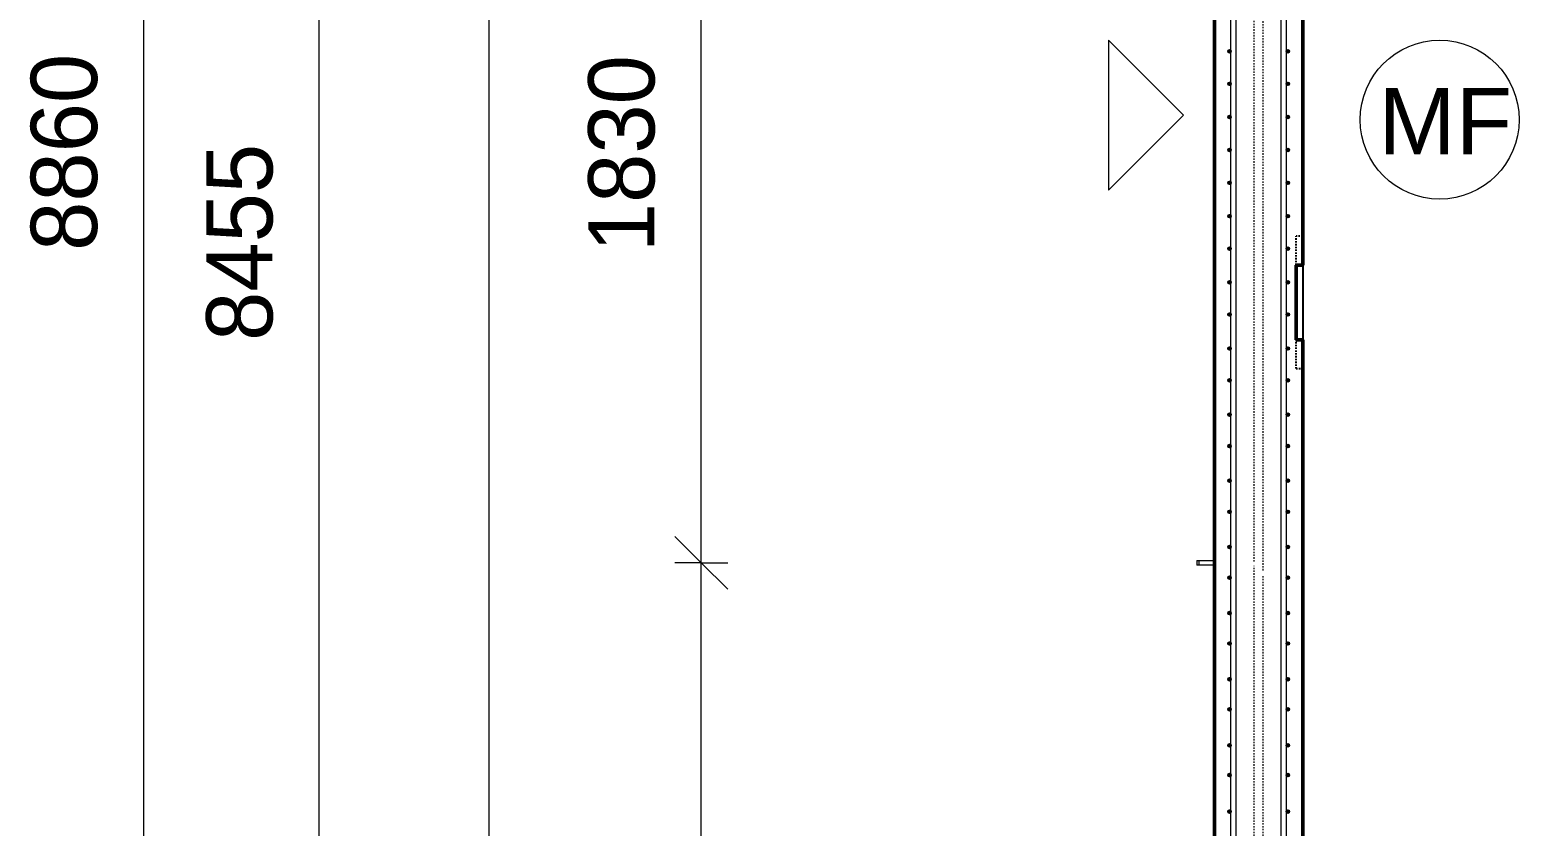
# Model space of a CAD drawing. Header units: millimetres. Extents: x -3132 to 16275, y -2723 to 21287.
# Drawn here: x 6901 to 10273, y 1504 to 3307 of the extents above; entities that cross this region are included whole.
import ezdxf

# ---------------------------------------------------------------- set-up
doc = ezdxf.new("R2010")
doc.units = ezdxf.units.MM
doc.linetypes.add('Dash', pattern=[6.36, 3.18, -3.18])
for name, color, linetype, lineweight in [('A-ANNO-DIMS', 211, 'Continuous', 9), ('A-ANNO-DIMS-60', 211, 'Continuous', 9), ('A-DETL-THIN', 151, 'Continuous', 18), ('A-GENM', 13, 'Continuous', 18), ('A-WALL', 113, 'Continuous', 25), ('A-WALL-HDLN', 110, 'Dash', 25), ('G-ANNO-TEXT', 231, 'Continuous', 9), ('S-RBAR', 171, 'Continuous', 18)]:
    doc.layers.add(name, color=color, linetype=linetype, lineweight=lineweight)
doc.styles.add('Arial_1', font='arial.ttf', dxfattribs={"height": 150})
doc.styles.add('Nirmala UI Semilight', font='NirmalaS.ttf', dxfattribs={"height": 150})
doc.dimstyles.new('Arrow_Filled_-_2_5_NI_UI', dxfattribs={"dimscale": 304.8, "dimtxt": 157.104592, "dimasz": 0.393701, "dimexe": 0.19685, "dimexo": 0.0625, "dimgap": 0.19685, "dimtad": 1, "dimdec": 0, "dimzin": 0, "dimdsep": 46, "dimtxsty": 'Nirmala UI Semilight', "dimblk1": 'OBLIQUE', "dimblk2": 'OBLIQUE', "dimsah": 1, "dimcen": 0.09, "dimazin": 0, "dimtfac": 1, "dimtdec": 4, "dimtix": 1, "dimtmove": 0, "dimatfit": 3, "dimfxl": 0.19685, "dimfxlon": 1, "dimtvp": 1, "dimtolj": 1, "dimtzin": 0, "dimarcsym": 2})

# ---------------------------------------------------------------- blocks, each defined once
blk = doc.blocks.new('RR spread anchor face based - RR-SA-2_5-150-1726819-Elevation Right')
at = {"layer": 'A-GENM'}
for p, q in [((20224.6, 6510), (20229.6, 6510)), ((20224.6, 6510), (20224.6, 6500)), ((20229.6, 6510), (20264.6, 6510)), ((20229.6, 6510), (20229.6, 6500)), ((20229.6, 6500), (20224.6, 6500)), ((20264.6, 6500), (20229.6, 6500))]:
    blk.add_line(p, q, dxfattribs=at)
blk = doc.blocks.new('DIMBLOCK99-Elevation Right')
at = {"layer": 'A-ANNO-DIMS-60'}
for p, q in [((7158.8, 7465), (7098.8, 7525)), ((7158.8, 7465), (7098.8, 7465)), ((7158.8, -1395), (7158.8, 7465)), ((7158.8, 7465), (7218.8, 7405)), ((7158.8, 7465), (7218.8, 7465)), ((7158.8, -1395), (7098.8, -1335)), ((7158.8, -1395), (7098.8, -1395)), ((7158.8, -1395), (7218.8, -1455)), ((7158.8, -1395), (7218.8, -1395))]:
    blk.add_line(p, q, dxfattribs=at)
at = {"layer": 'A-ANNO-DIMS-60', "color": 0, "insert": (6903.1, 2806.5), "char_height": 150, "width": 548.438, "attachment_point": 1, "rotation": 90, "line_spacing_factor": 1.142579, "style": 'Nirmala UI Semilight'}
blk.add_mtext('8860', dxfattribs=at)
blk = doc.blocks.new('_Oblique')
at = {"color": 0, "linetype": 'ByBlock', "lineweight": -2}
blk.add_line((-0.5, -0.5), (0.5, 0.5), dxfattribs=at)
blk = doc.blocks.new('DIMBLOCK100-Elevation Right')
at = {"layer": 'A-ANNO-DIMS-60'}
for p, q in [((7556, 7060), (7496, 7120)), ((7556, 7060), (7496, 7060)), ((7556, -1395), (7556, 7060)), ((7556, 7060), (7616, 7000)), ((7556, 7060), (7616, 7060)), ((7556, -1395), (7496, -1335)), ((7556, -1395), (7496, -1395)), ((7556, -1395), (7616, -1455)), ((7556, -1395), (7616, -1395))]:
    blk.add_line(p, q, dxfattribs=at)
at = {"layer": 'A-ANNO-DIMS-60', "color": 0, "insert": (7300.3, 2602.6), "char_height": 150, "width": 551.866, "attachment_point": 1, "rotation": 90, "line_spacing_factor": 1.142579, "style": 'Nirmala UI Semilight'}
blk.add_mtext('8455', dxfattribs=at)
blk = doc.blocks.new('DIMBLOCK103-Elevation Right')
at = {"layer": 'A-ANNO-DIMS-60'}
for p, q in [((7940.8, 3650), (7880.8, 3710)), ((7940.8, 3650), (7880.8, 3650)), ((7940.8, -1395), (7940.8, 3650)), ((7940.8, 3650), (8000.8, 3590)), ((7940.8, 3650), (8000.8, 3650)), ((7940.8, -1395), (7880.8, -1335)), ((7940.8, -1395), (7880.8, -1395)), ((7940.8, -1395), (8000.8, -1455)), ((7940.8, -1395), (8000.8, -1395))]:
    blk.add_line(p, q, dxfattribs=at)
at = {"layer": 'A-ANNO-DIMS-60', "color": 0, "insert": (7685.1, 897.6), "char_height": 150, "width": 551.866, "attachment_point": 1, "rotation": 90, "line_spacing_factor": 1.142579, "style": 'Nirmala UI Semilight'}
blk.add_mtext('5045', dxfattribs=at)
blk = doc.blocks.new('DIMBLOCK109-Elevation Right')
at = {"layer": 'A-ANNO-DIMS-60'}
for p, q in [((8420.8, 2100), (8360.8, 2160)), ((8420.8, 2100), (8360.8, 2100)), ((8420.8, -475), (8420.8, 2100)), ((8420.8, 2100), (8480.8, 2040)), ((8420.8, 2100), (8480.8, 2100)), ((8420.8, -475), (8360.8, -415)), ((8420.8, -475), (8360.8, -475)), ((8420.8, -475), (8480.8, -535)), ((8420.8, -475), (8480.8, -475))]:
    blk.add_line(p, q, dxfattribs=at)
at = {"layer": 'A-ANNO-DIMS-60', "color": 0, "insert": (8165.1, 586.8), "char_height": 150, "width": 541.582, "attachment_point": 1, "rotation": 90, "line_spacing_factor": 1.142579, "style": 'Nirmala UI Semilight'}
blk.add_mtext('2575', dxfattribs=at)
blk = doc.blocks.new('DIMBLOCK110-Elevation Right')
at = {"layer": 'A-ANNO-DIMS-60'}
for p, q in [((8420.8, 3930), (8360.8, 3990)), ((8420.8, 3930), (8360.8, 3930)), ((8420.8, 2100), (8420.8, 3930)), ((8420.8, 3930), (8480.8, 3870)), ((8420.8, 3930), (8480.8, 3930)), ((8420.8, 2100), (8360.8, 2160)), ((8420.8, 2100), (8360.8, 2100)), ((8420.8, 2100), (8480.8, 2040)), ((8420.8, 2100), (8480.8, 2100))]:
    blk.add_line(p, q, dxfattribs=at)
at = {"layer": 'A-ANNO-DIMS-60', "color": 0, "insert": (8165.1, 2803.6), "char_height": 150, "width": 507.305, "attachment_point": 1, "rotation": 90, "line_spacing_factor": 1.142579, "style": 'Nirmala UI Semilight'}
blk.add_mtext('1830', dxfattribs=at)

msp = doc.modelspace()

# ---------------------------------------------------------------- hatches: boundary and pattern name
at = {"layer": 'S-RBAR'}
for points in [[(9616.7, 3254.5), (9620.7, 3258.5), (9616.7, 3262.5), (9612.7, 3258.5)], [(9748.7, 3254.5), (9752.7, 3258.5), (9748.7, 3262.5), (9744.7, 3258.5)], [(9616.7, 3180.8), (9620.7, 3184.8), (9616.7, 3188.8), (9612.7, 3184.8)], [(9616.7, 3180.8), (9620.7, 3184.8), (9616.7, 3188.8), (9612.7, 3184.8)], [(9748.7, 3180.8), (9752.7, 3184.8), (9748.7, 3188.8), (9744.7, 3184.8)], [(9748.7, 3180.8), (9752.7, 3184.8), (9748.7, 3188.8), (9744.7, 3184.8)], [(9616.7, 3105.5), (9620.7, 3109.5), (9616.7, 3113.5), (9612.7, 3109.5)], [(9748.7, 3105.5), (9752.7, 3109.5), (9748.7, 3113.5), (9744.7, 3109.5)], [(9616.7, 3031), (9620.7, 3035), (9616.7, 3039), (9612.7, 3035)], [(9616.7, 3031), (9620.7, 3035), (9616.7, 3039), (9612.7, 3035)], [(9748.7, 3031), (9752.7, 3035), (9748.7, 3039), (9744.7, 3035)], [(9748.7, 3031), (9752.7, 3035), (9748.7, 3039), (9744.7, 3035)], [(9616.7, 2956.5), (9620.7, 2960.5), (9616.7, 2964.5), (9612.7, 2960.5)], [(9748.7, 2956.5), (9752.7, 2960.5), (9748.7, 2964.5), (9744.7, 2960.5)], [(9616.7, 2881.2), (9620.7, 2885.2), (9616.7, 2889.2), (9612.7, 2885.2)], [(9616.7, 2881.2), (9620.7, 2885.2), (9616.7, 2889.2), (9612.7, 2885.2)], [(9748.7, 2881.2), (9752.7, 2885.2), (9748.7, 2889.2), (9744.7, 2885.2)], [(9748.7, 2881.2), (9752.7, 2885.2), (9748.7, 2889.2), (9744.7, 2885.2)], [(9616.7, 2807.5), (9620.7, 2811.5), (9616.7, 2815.5), (9612.7, 2811.5)], [(9748.7, 2807.5), (9752.7, 2811.5), (9748.7, 2815.5), (9744.7, 2811.5)], [(9616.7, 2731.3), (9620.7, 2735.3), (9616.7, 2739.3), (9612.7, 2735.3)], [(9616.7, 2731.3), (9620.7, 2735.3), (9616.7, 2739.3), (9612.7, 2735.3)], [(9748.7, 2731.3), (9752.7, 2735.3), (9748.7, 2739.3), (9744.7, 2735.3)], [(9748.7, 2731.3), (9752.7, 2735.3), (9748.7, 2739.3), (9744.7, 2735.3)], [(9616.7, 2658.5), (9620.7, 2662.5), (9616.7, 2666.5), (9612.7, 2662.5)], [(9748.7, 2658.5), (9752.7, 2662.5), (9748.7, 2666.5), (9744.7, 2662.5)], [(9616.7, 2581.5), (9620.7, 2585.5), (9616.7, 2589.5), (9612.7, 2585.5)], [(9616.7, 2581.5), (9620.7, 2585.5), (9616.7, 2589.5), (9612.7, 2585.5)], [(9748.7, 2581.5), (9752.7, 2585.5), (9748.7, 2589.5), (9744.7, 2585.5)], [(9748.7, 2581.5), (9752.7, 2585.5), (9748.7, 2589.5), (9744.7, 2585.5)], [(9616.7, 2509.4), (9620.7, 2513.4), (9616.7, 2517.4), (9612.7, 2513.4)], [(9748.7, 2509.4), (9752.7, 2513.4), (9748.7, 2517.4), (9744.7, 2513.4)], [(9616.7, 2431.7), (9620.7, 2435.7), (9616.7, 2439.7), (9612.7, 2435.7)], [(9616.7, 2431.7), (9620.7, 2435.7), (9616.7, 2439.7), (9612.7, 2435.7)], [(9748.7, 2431.7), (9752.7, 2435.7), (9748.7, 2439.7), (9744.7, 2435.7)], [(9748.7, 2431.7), (9752.7, 2435.7), (9748.7, 2439.7), (9744.7, 2435.7)], [(9616.7, 2360.4), (9620.7, 2364.4), (9616.7, 2368.4), (9612.7, 2364.4)], [(9748.7, 2360.4), (9752.7, 2364.4), (9748.7, 2368.4), (9744.7, 2364.4)], [(9616.7, 2281.9), (9620.7, 2285.9), (9616.7, 2289.9), (9612.7, 2285.9)], [(9616.7, 2281.9), (9620.7, 2285.9), (9616.7, 2289.9), (9612.7, 2285.9)], [(9748.7, 2281.9), (9752.7, 2285.9), (9748.7, 2289.9), (9744.7, 2285.9)], [(9748.7, 2281.9), (9752.7, 2285.9), (9748.7, 2289.9), (9744.7, 2285.9)], [(9616.7, 2211.4), (9620.7, 2215.4), (9616.7, 2219.4), (9612.7, 2215.4)], [(9748.7, 2211.4), (9752.7, 2215.4), (9748.7, 2219.4), (9744.7, 2215.4)], [(9616.7, 2132), (9620.7, 2136), (9616.7, 2140), (9612.7, 2136)], [(9616.7, 2132), (9620.7, 2136), (9616.7, 2140), (9612.7, 2136)], [(9748.7, 2132), (9752.7, 2136), (9748.7, 2140), (9744.7, 2136)], [(9748.7, 2132), (9752.7, 2136), (9748.7, 2140), (9744.7, 2136)], [(9616.7, 2062.4), (9620.7, 2066.4), (9616.7, 2070.4), (9612.7, 2066.4)], [(9748.7, 2062.4), (9752.7, 2066.4), (9748.7, 2070.4), (9744.7, 2066.4)], [(9616.7, 1982.2), (9620.7, 1986.2), (9616.7, 1990.2), (9612.7, 1986.2)], [(9616.7, 1982.2), (9620.7, 1986.2), (9616.7, 1990.2), (9612.7, 1986.2)], [(9748.7, 1982.2), (9752.7, 1986.2), (9748.7, 1990.2), (9744.7, 1986.2)], [(9748.7, 1982.2), (9752.7, 1986.2), (9748.7, 1990.2), (9744.7, 1986.2)], [(9616.7, 1913.4), (9620.7, 1917.4), (9616.7, 1921.4), (9612.7, 1917.4)], [(9748.7, 1913.4), (9752.7, 1917.4), (9748.7, 1921.4), (9744.7, 1917.4)], [(9616.7, 1832.4), (9620.7, 1836.4), (9616.7, 1840.4), (9612.7, 1836.4)], [(9616.7, 1832.4), (9620.7, 1836.4), (9616.7, 1840.4), (9612.7, 1836.4)], [(9748.7, 1832.4), (9752.7, 1836.4), (9748.7, 1840.4), (9744.7, 1836.4)], [(9748.7, 1832.4), (9752.7, 1836.4), (9748.7, 1840.4), (9744.7, 1836.4)], [(9616.7, 1764.4), (9620.7, 1768.4), (9616.7, 1772.4), (9612.7, 1768.4)], [(9748.7, 1764.4), (9752.7, 1768.4), (9748.7, 1772.4), (9744.7, 1768.4)], [(9616.7, 1682.6), (9620.7, 1686.6), (9616.7, 1690.6), (9612.7, 1686.6)], [(9616.7, 1682.6), (9620.7, 1686.6), (9616.7, 1690.6), (9612.7, 1686.6)], [(9748.7, 1682.6), (9752.7, 1686.6), (9748.7, 1690.6), (9744.7, 1686.6)], [(9748.7, 1682.6), (9752.7, 1686.6), (9748.7, 1690.6), (9744.7, 1686.6)], [(9616.7, 1615.3), (9620.7, 1619.3), (9616.7, 1623.3), (9612.7, 1619.3)], [(9748.7, 1615.3), (9752.7, 1619.3), (9748.7, 1623.3), (9744.7, 1619.3)], [(9616.7, 1532.7), (9620.7, 1536.7), (9616.7, 1540.7), (9612.7, 1536.7)], [(9616.7, 1532.7), (9620.7, 1536.7), (9616.7, 1540.7), (9612.7, 1536.7)], [(9748.7, 1532.7), (9752.7, 1536.7), (9748.7, 1540.7), (9744.7, 1536.7)], [(9748.7, 1532.7), (9752.7, 1536.7), (9748.7, 1540.7), (9744.7, 1536.7)]]:
    msp.add_hatch(color=256, dxfattribs=at).paths.add_polyline_path(points)
h = msp.add_hatch(color=256, dxfattribs=at)
edge = h.paths.add_edge_path()
edge.add_arc((9616.7, 3258.5), 4, 0, 360)
h = msp.add_hatch(color=256, dxfattribs=at)
edge = h.paths.add_edge_path()
edge.add_arc((9748.7, 3258.5), 4, 0, 360)
h = msp.add_hatch(color=256, dxfattribs=at)
edge = h.paths.add_edge_path()
edge.add_arc((9616.7, 3184.8), 4, 0, 360)
h = msp.add_hatch(color=256, dxfattribs=at)
edge = h.paths.add_edge_path()
edge.add_arc((9616.7, 3184.8), 4, 0, 360)
h = msp.add_hatch(color=256, dxfattribs=at)
edge = h.paths.add_edge_path()
edge.add_arc((9748.7, 3184.8), 4, 0, 360)
h = msp.add_hatch(color=256, dxfattribs=at)
edge = h.paths.add_edge_path()
edge.add_arc((9748.7, 3184.8), 4, 0, 360)
h = msp.add_hatch(color=256, dxfattribs=at)
edge = h.paths.add_edge_path()
edge.add_arc((9616.7, 3109.5), 4, 0, 360)
h = msp.add_hatch(color=256, dxfattribs=at)
edge = h.paths.add_edge_path()
edge.add_arc((9748.7, 3109.5), 4, 0, 360)
h = msp.add_hatch(color=256, dxfattribs=at)
edge = h.paths.add_edge_path()
edge.add_arc((9616.7, 3035), 4, 0, 360)
h = msp.add_hatch(color=256, dxfattribs=at)
edge = h.paths.add_edge_path()
edge.add_arc((9616.7, 3035), 4, 0, 360)
h = msp.add_hatch(color=256, dxfattribs=at)
edge = h.paths.add_edge_path()
edge.add_arc((9748.7, 3035), 4, 0, 360)
h = msp.add_hatch(color=256, dxfattribs=at)
edge = h.paths.add_edge_path()
edge.add_arc((9748.7, 3035), 4, 0, 360)
h = msp.add_hatch(color=256, dxfattribs=at)
edge = h.paths.add_edge_path()
edge.add_arc((9616.7, 2960.5), 4, 0, 360)
h = msp.add_hatch(color=256, dxfattribs=at)
edge = h.paths.add_edge_path()
edge.add_arc((9748.7, 2960.5), 4, 0, 360)
h = msp.add_hatch(color=256, dxfattribs=at)
edge = h.paths.add_edge_path()
edge.add_arc((9616.7, 2885.2), 4, 0, 360)
h = msp.add_hatch(color=256, dxfattribs=at)
edge = h.paths.add_edge_path()
edge.add_arc((9616.7, 2885.2), 4, 0, 360)
h = msp.add_hatch(color=256, dxfattribs=at)
edge = h.paths.add_edge_path()
edge.add_arc((9748.7, 2885.2), 4, 0, 360)
h = msp.add_hatch(color=256, dxfattribs=at)
edge = h.paths.add_edge_path()
edge.add_arc((9748.7, 2885.2), 4, 0, 360)
h = msp.add_hatch(color=256, dxfattribs=at)
edge = h.paths.add_edge_path()
edge.add_arc((9616.7, 2811.5), 4, 0, 360)
h = msp.add_hatch(color=256, dxfattribs=at)
edge = h.paths.add_edge_path()
edge.add_arc((9748.7, 2811.5), 4, 0, 360)
h = msp.add_hatch(color=256, dxfattribs=at)
edge = h.paths.add_edge_path()
edge.add_arc((9616.7, 2735.3), 4, 0, 360)
h = msp.add_hatch(color=256, dxfattribs=at)
edge = h.paths.add_edge_path()
edge.add_arc((9616.7, 2735.3), 4, 0, 360)
h = msp.add_hatch(color=256, dxfattribs=at)
edge = h.paths.add_edge_path()
edge.add_arc((9748.7, 2735.3), 4, 0, 360)
h = msp.add_hatch(color=256, dxfattribs=at)
edge = h.paths.add_edge_path()
edge.add_arc((9748.7, 2735.3), 4, 0, 360)
h = msp.add_hatch(color=256, dxfattribs=at)
edge = h.paths.add_edge_path()
edge.add_arc((9616.7, 2662.5), 4, 0, 360)
h = msp.add_hatch(color=256, dxfattribs=at)
edge = h.paths.add_edge_path()
edge.add_arc((9748.7, 2662.5), 4, 0, 360)
h = msp.add_hatch(color=256, dxfattribs=at)
edge = h.paths.add_edge_path()
edge.add_arc((9616.7, 2585.5), 4, 0, 360)
h = msp.add_hatch(color=256, dxfattribs=at)
edge = h.paths.add_edge_path()
edge.add_arc((9616.7, 2585.5), 4, 0, 360)
h = msp.add_hatch(color=256, dxfattribs=at)
edge = h.paths.add_edge_path()
edge.add_arc((9748.7, 2585.5), 4, 0, 360)
h = msp.add_hatch(color=256, dxfattribs=at)
edge = h.paths.add_edge_path()
edge.add_arc((9748.7, 2585.5), 4, 0, 360)
h = msp.add_hatch(color=256, dxfattribs=at)
edge = h.paths.add_edge_path()
edge.add_arc((9616.7, 2513.4), 4, 0, 360)
h = msp.add_hatch(color=256, dxfattribs=at)
edge = h.paths.add_edge_path()
edge.add_arc((9748.7, 2513.4), 4, 0, 360)
h = msp.add_hatch(color=256, dxfattribs=at)
edge = h.paths.add_edge_path()
edge.add_arc((9616.7, 2435.7), 4, 0, 360)
h = msp.add_hatch(color=256, dxfattribs=at)
edge = h.paths.add_edge_path()
edge.add_arc((9616.7, 2435.7), 4, 0, 360)
h = msp.add_hatch(color=256, dxfattribs=at)
edge = h.paths.add_edge_path()
edge.add_arc((9748.7, 2435.7), 4, 0, 360)
h = msp.add_hatch(color=256, dxfattribs=at)
edge = h.paths.add_edge_path()
edge.add_arc((9748.7, 2435.7), 4, 0, 360)
h = msp.add_hatch(color=256, dxfattribs=at)
edge = h.paths.add_edge_path()
edge.add_arc((9616.7, 2364.4), 4, 0, 360)
h = msp.add_hatch(color=256, dxfattribs=at)
edge = h.paths.add_edge_path()
edge.add_arc((9748.7, 2364.4), 4, 0, 360)
h = msp.add_hatch(color=256, dxfattribs=at)
edge = h.paths.add_edge_path()
edge.add_arc((9616.7, 2285.9), 4, 0, 360)
h = msp.add_hatch(color=256, dxfattribs=at)
edge = h.paths.add_edge_path()
edge.add_arc((9616.7, 2285.9), 4, 0, 360)
h = msp.add_hatch(color=256, dxfattribs=at)
edge = h.paths.add_edge_path()
edge.add_arc((9748.7, 2285.9), 4, 0, 360)
h = msp.add_hatch(color=256, dxfattribs=at)
edge = h.paths.add_edge_path()
edge.add_arc((9748.7, 2285.9), 4, 0, 360)
h = msp.add_hatch(color=256, dxfattribs=at)
edge = h.paths.add_edge_path()
edge.add_arc((9616.7, 2215.4), 4, 0, 360)
h = msp.add_hatch(color=256, dxfattribs=at)
edge = h.paths.add_edge_path()
edge.add_arc((9748.7, 2215.4), 4, 0, 360)
h = msp.add_hatch(color=256, dxfattribs=at)
edge = h.paths.add_edge_path()
edge.add_arc((9616.7, 2136), 4, 0, 360)
h = msp.add_hatch(color=256, dxfattribs=at)
edge = h.paths.add_edge_path()
edge.add_arc((9616.7, 2136), 4, 0, 360)
h = msp.add_hatch(color=256, dxfattribs=at)
edge = h.paths.add_edge_path()
edge.add_arc((9748.7, 2136), 4, 0, 360)
h = msp.add_hatch(color=256, dxfattribs=at)
edge = h.paths.add_edge_path()
edge.add_arc((9748.7, 2136), 4, 0, 360)
h = msp.add_hatch(color=256, dxfattribs=at)
edge = h.paths.add_edge_path()
edge.add_arc((9616.7, 2066.4), 4, 0, 360)
h = msp.add_hatch(color=256, dxfattribs=at)
edge = h.paths.add_edge_path()
edge.add_arc((9748.7, 2066.4), 4, 0, 360)
h = msp.add_hatch(color=256, dxfattribs=at)
edge = h.paths.add_edge_path()
edge.add_arc((9616.7, 1986.2), 4, 0, 360)
h = msp.add_hatch(color=256, dxfattribs=at)
edge = h.paths.add_edge_path()
edge.add_arc((9616.7, 1986.2), 4, 0, 360)
h = msp.add_hatch(color=256, dxfattribs=at)
edge = h.paths.add_edge_path()
edge.add_arc((9748.7, 1986.2), 4, 0, 360)
h = msp.add_hatch(color=256, dxfattribs=at)
edge = h.paths.add_edge_path()
edge.add_arc((9748.7, 1986.2), 4, 0, 360)
h = msp.add_hatch(color=256, dxfattribs=at)
edge = h.paths.add_edge_path()
edge.add_arc((9616.7, 1917.4), 4, 0, 360)
h = msp.add_hatch(color=256, dxfattribs=at)
edge = h.paths.add_edge_path()
edge.add_arc((9748.7, 1917.4), 4, 0, 360)
h = msp.add_hatch(color=256, dxfattribs=at)
edge = h.paths.add_edge_path()
edge.add_arc((9616.7, 1836.4), 4, 0, 360)
h = msp.add_hatch(color=256, dxfattribs=at)
edge = h.paths.add_edge_path()
edge.add_arc((9616.7, 1836.4), 4, 0, 360)
h = msp.add_hatch(color=256, dxfattribs=at)
edge = h.paths.add_edge_path()
edge.add_arc((9748.7, 1836.4), 4, 0, 360)
h = msp.add_hatch(color=256, dxfattribs=at)
edge = h.paths.add_edge_path()
edge.add_arc((9748.7, 1836.4), 4, 0, 360)
h = msp.add_hatch(color=256, dxfattribs=at)
edge = h.paths.add_edge_path()
edge.add_arc((9616.7, 1768.4), 4, 0, 360)
h = msp.add_hatch(color=256, dxfattribs=at)
edge = h.paths.add_edge_path()
edge.add_arc((9748.7, 1768.4), 4, 0, 360)
h = msp.add_hatch(color=256, dxfattribs=at)
edge = h.paths.add_edge_path()
edge.add_arc((9616.7, 1686.6), 4, 0, 360)
h = msp.add_hatch(color=256, dxfattribs=at)
edge = h.paths.add_edge_path()
edge.add_arc((9616.7, 1686.6), 4, 0, 360)
h = msp.add_hatch(color=256, dxfattribs=at)
edge = h.paths.add_edge_path()
edge.add_arc((9748.7, 1686.6), 4, 0, 360)
h = msp.add_hatch(color=256, dxfattribs=at)
edge = h.paths.add_edge_path()
edge.add_arc((9748.7, 1686.6), 4, 0, 360)
h = msp.add_hatch(color=256, dxfattribs=at)
edge = h.paths.add_edge_path()
edge.add_arc((9616.7, 1619.3), 4, 0, 360)
h = msp.add_hatch(color=256, dxfattribs=at)
edge = h.paths.add_edge_path()
edge.add_arc((9748.7, 1619.3), 4, 0, 360)
h = msp.add_hatch(color=256, dxfattribs=at)
edge = h.paths.add_edge_path()
edge.add_arc((9616.7, 1536.7), 4, 0, 360)
h = msp.add_hatch(color=256, dxfattribs=at)
edge = h.paths.add_edge_path()
edge.add_arc((9616.7, 1536.7), 4, 0, 360)
h = msp.add_hatch(color=256, dxfattribs=at)
edge = h.paths.add_edge_path()
edge.add_arc((9748.7, 1536.7), 4, 0, 360)
h = msp.add_hatch(color=256, dxfattribs=at)
edge = h.paths.add_edge_path()
edge.add_arc((9748.7, 1536.7), 4, 0, 360)

# ---------------------------------------------------------------- linework, layer by layer
at = {"layer": 'A-DETL-THIN'}
for p, q in [((9342.7, 3283.8), (9342.7, 2944.3)), ((9512.4, 3114), (9342.7, 3283.8)), ((9342.7, 2944.3), (9512.4, 3114))]:
    msp.add_line(p, q, dxfattribs=at)
msp.add_circle((10092.6, 3103.5), 180, dxfattribs=at)
at = {"layer": 'A-WALL', "lineweight": 50}
for p, q in [((9582.7, 7085), (9582.7, -1395)), ((9782.7, 2774.5), (9782.7, 3650)), ((9767.7, 2605.1), (9767.7, 2774.5)), ((9767.7, 2774.5), (9782.7, 2774.5)), ((9782.7, 2605.1), (9767.7, 2605.1)), ((9782.7, 839.7), (9782.7, 2605.1))]:
    msp.add_line(p, q, dxfattribs=at)
at = {"layer": 'A-WALL'}
msp.add_line((9782.7, 2774.5), (9782.7, 2605.1), dxfattribs=at)
at = {"layer": 'A-WALL-HDLN'}
for p, q in [((9782.7, 2839.8), (9767.7, 2839.8)), ((9767.7, 2774.5), (9767.7, 2839.8)), ((9767.7, 2539.8), (9767.7, 2605.1)), ((9767.7, 2539.8), (9782.7, 2539.8))]:
    msp.add_line(p, q, dxfattribs=at)
at = {"layer": 'S-RBAR'}
for p, q in [((9619.8, -1365), (9619.8, 7435)), ((9631.8, -1365), (9631.8, 7435)), ((9733.6, -1365), (9733.6, 7435)), ((9745.6, -1365), (9745.6, 7435)), ((9616.7, 3262.5), (9612.7, 3258.5)), ((9612.7, 3258.5), (9616.7, 3254.5)), ((9620.7, 3258.5), (9616.7, 3262.5)), ((9616.7, 3254.5), (9620.7, 3258.5)), ((9748.7, 3262.5), (9744.7, 3258.5)), ((9744.7, 3258.5), (9748.7, 3254.5)), ((9752.7, 3258.5), (9748.7, 3262.5)), ((9748.7, 3254.5), (9752.7, 3258.5)), ((9616.7, 3188.8), (9612.7, 3184.8)), ((9616.7, 3188.8), (9612.7, 3184.8)), ((9612.7, 3184.8), (9616.7, 3180.8)), ((9612.7, 3184.8), (9616.7, 3180.8)), ((9620.7, 3184.8), (9616.7, 3188.8)), ((9620.7, 3184.8), (9616.7, 3188.8)), ((9616.7, 3180.8), (9620.7, 3184.8)), ((9616.7, 3180.8), (9620.7, 3184.8)), ((9748.7, 3188.8), (9744.7, 3184.8)), ((9748.7, 3188.8), (9744.7, 3184.8)), ((9744.7, 3184.8), (9748.7, 3180.8)), ((9744.7, 3184.8), (9748.7, 3180.8)), ((9752.7, 3184.8), (9748.7, 3188.8)), ((9752.7, 3184.8), (9748.7, 3188.8)), ((9748.7, 3180.8), (9752.7, 3184.8)), ((9748.7, 3180.8), (9752.7, 3184.8)), ((9616.7, 3113.5), (9612.7, 3109.5)), ((9612.7, 3109.5), (9616.7, 3105.5)), ((9620.7, 3109.5), (9616.7, 3113.5)), ((9616.7, 3105.5), (9620.7, 3109.5)), ((9748.7, 3113.5), (9744.7, 3109.5)), ((9744.7, 3109.5), (9748.7, 3105.5)), ((9752.7, 3109.5), (9748.7, 3113.5)), ((9748.7, 3105.5), (9752.7, 3109.5)), ((9616.7, 3039), (9612.7, 3035)), ((9616.7, 3039), (9612.7, 3035)), ((9612.7, 3035), (9616.7, 3031)), ((9612.7, 3035), (9616.7, 3031)), ((9620.7, 3035), (9616.7, 3039)), ((9620.7, 3035), (9616.7, 3039)), ((9616.7, 3031), (9620.7, 3035)), ((9616.7, 3031), (9620.7, 3035)), ((9748.7, 3039), (9744.7, 3035)), ((9748.7, 3039), (9744.7, 3035)), ((9744.7, 3035), (9748.7, 3031)), ((9744.7, 3035), (9748.7, 3031)), ((9752.7, 3035), (9748.7, 3039)), ((9752.7, 3035), (9748.7, 3039)), ((9748.7, 3031), (9752.7, 3035)), ((9748.7, 3031), (9752.7, 3035)), ((9616.7, 2964.5), (9612.7, 2960.5)), ((9612.7, 2960.5), (9616.7, 2956.5)), ((9620.7, 2960.5), (9616.7, 2964.5)), ((9616.7, 2956.5), (9620.7, 2960.5)), ((9748.7, 2964.5), (9744.7, 2960.5)), ((9744.7, 2960.5), (9748.7, 2956.5)), ((9752.7, 2960.5), (9748.7, 2964.5)), ((9748.7, 2956.5), (9752.7, 2960.5)), ((9616.7, 2889.2), (9612.7, 2885.2)), ((9616.7, 2889.2), (9612.7, 2885.2)), ((9612.7, 2885.2), (9616.7, 2881.2)), ((9612.7, 2885.2), (9616.7, 2881.2)), ((9620.7, 2885.2), (9616.7, 2889.2)), ((9620.7, 2885.2), (9616.7, 2889.2)), ((9616.7, 2881.2), (9620.7, 2885.2)), ((9616.7, 2881.2), (9620.7, 2885.2)), ((9748.7, 2889.2), (9744.7, 2885.2)), ((9748.7, 2889.2), (9744.7, 2885.2)), ((9744.7, 2885.2), (9748.7, 2881.2)), ((9744.7, 2885.2), (9748.7, 2881.2)), ((9752.7, 2885.2), (9748.7, 2889.2)), ((9752.7, 2885.2), (9748.7, 2889.2)), ((9748.7, 2881.2), (9752.7, 2885.2)), ((9748.7, 2881.2), (9752.7, 2885.2)), ((9616.7, 2815.5), (9612.7, 2811.5)), ((9612.7, 2811.5), (9616.7, 2807.5)), ((9620.7, 2811.5), (9616.7, 2815.5)), ((9616.7, 2807.5), (9620.7, 2811.5)), ((9748.7, 2815.5), (9744.7, 2811.5)), ((9744.7, 2811.5), (9748.7, 2807.5)), ((9752.7, 2811.5), (9748.7, 2815.5)), ((9748.7, 2807.5), (9752.7, 2811.5)), ((9616.7, 2739.3), (9612.7, 2735.3)), ((9616.7, 2739.3), (9612.7, 2735.3)), ((9612.7, 2735.3), (9616.7, 2731.3)), ((9612.7, 2735.3), (9616.7, 2731.3)), ((9620.7, 2735.3), (9616.7, 2739.3)), ((9620.7, 2735.3), (9616.7, 2739.3)), ((9616.7, 2731.3), (9620.7, 2735.3)), ((9616.7, 2731.3), (9620.7, 2735.3)), ((9748.7, 2739.3), (9744.7, 2735.3)), ((9748.7, 2739.3), (9744.7, 2735.3)), ((9744.7, 2735.3), (9748.7, 2731.3)), ((9744.7, 2735.3), (9748.7, 2731.3)), ((9752.7, 2735.3), (9748.7, 2739.3)), ((9752.7, 2735.3), (9748.7, 2739.3)), ((9748.7, 2731.3), (9752.7, 2735.3)), ((9748.7, 2731.3), (9752.7, 2735.3)), ((9616.7, 2666.5), (9612.7, 2662.5)), ((9620.7, 2662.5), (9616.7, 2666.5)), ((9748.7, 2666.5), (9744.7, 2662.5)), ((9752.7, 2662.5), (9748.7, 2666.5)), ((9612.7, 2662.5), (9616.7, 2658.5)), ((9616.7, 2658.5), (9620.7, 2662.5)), ((9744.7, 2662.5), (9748.7, 2658.5)), ((9748.7, 2658.5), (9752.7, 2662.5)), ((9616.7, 2589.5), (9612.7, 2585.5)), ((9616.7, 2589.5), (9612.7, 2585.5)), ((9612.7, 2585.5), (9616.7, 2581.5)), ((9612.7, 2585.5), (9616.7, 2581.5)), ((9620.7, 2585.5), (9616.7, 2589.5)), ((9620.7, 2585.5), (9616.7, 2589.5)), ((9616.7, 2581.5), (9620.7, 2585.5)), ((9616.7, 2581.5), (9620.7, 2585.5)), ((9748.7, 2589.5), (9744.7, 2585.5)), ((9748.7, 2589.5), (9744.7, 2585.5)), ((9744.7, 2585.5), (9748.7, 2581.5)), ((9744.7, 2585.5), (9748.7, 2581.5)), ((9752.7, 2585.5), (9748.7, 2589.5)), ((9752.7, 2585.5), (9748.7, 2589.5)), ((9748.7, 2581.5), (9752.7, 2585.5)), ((9748.7, 2581.5), (9752.7, 2585.5)), ((9616.7, 2517.4), (9612.7, 2513.4)), ((9612.7, 2513.4), (9616.7, 2509.4)), ((9620.7, 2513.4), (9616.7, 2517.4)), ((9616.7, 2509.4), (9620.7, 2513.4)), ((9748.7, 2517.4), (9744.7, 2513.4)), ((9744.7, 2513.4), (9748.7, 2509.4)), ((9752.7, 2513.4), (9748.7, 2517.4)), ((9748.7, 2509.4), (9752.7, 2513.4)), ((9616.7, 2439.7), (9612.7, 2435.7)), ((9616.7, 2439.7), (9612.7, 2435.7)), ((9612.7, 2435.7), (9616.7, 2431.7)), ((9612.7, 2435.7), (9616.7, 2431.7)), ((9620.7, 2435.7), (9616.7, 2439.7)), ((9620.7, 2435.7), (9616.7, 2439.7)), ((9616.7, 2431.7), (9620.7, 2435.7)), ((9616.7, 2431.7), (9620.7, 2435.7)), ((9748.7, 2439.7), (9744.7, 2435.7)), ((9748.7, 2439.7), (9744.7, 2435.7)), ((9744.7, 2435.7), (9748.7, 2431.7)), ((9744.7, 2435.7), (9748.7, 2431.7)), ((9752.7, 2435.7), (9748.7, 2439.7)), ((9752.7, 2435.7), (9748.7, 2439.7)), ((9748.7, 2431.7), (9752.7, 2435.7)), ((9748.7, 2431.7), (9752.7, 2435.7)), ((9616.7, 2368.4), (9612.7, 2364.4)), ((9612.7, 2364.4), (9616.7, 2360.4)), ((9620.7, 2364.4), (9616.7, 2368.4)), ((9616.7, 2360.4), (9620.7, 2364.4)), ((9748.7, 2368.4), (9744.7, 2364.4)), ((9744.7, 2364.4), (9748.7, 2360.4)), ((9752.7, 2364.4), (9748.7, 2368.4)), ((9748.7, 2360.4), (9752.7, 2364.4)), ((9616.7, 2289.9), (9612.7, 2285.9)), ((9616.7, 2289.9), (9612.7, 2285.9)), ((9612.7, 2285.9), (9616.7, 2281.9)), ((9612.7, 2285.9), (9616.7, 2281.9)), ((9620.7, 2285.9), (9616.7, 2289.9)), ((9620.7, 2285.9), (9616.7, 2289.9)), ((9616.7, 2281.9), (9620.7, 2285.9)), ((9616.7, 2281.9), (9620.7, 2285.9)), ((9748.7, 2289.9), (9744.7, 2285.9)), ((9748.7, 2289.9), (9744.7, 2285.9)), ((9744.7, 2285.9), (9748.7, 2281.9)), ((9744.7, 2285.9), (9748.7, 2281.9)), ((9752.7, 2285.9), (9748.7, 2289.9)), ((9752.7, 2285.9), (9748.7, 2289.9)), ((9748.7, 2281.9), (9752.7, 2285.9)), ((9748.7, 2281.9), (9752.7, 2285.9)), ((9616.7, 2219.4), (9612.7, 2215.4)), ((9612.7, 2215.4), (9616.7, 2211.4)), ((9620.7, 2215.4), (9616.7, 2219.4)), ((9616.7, 2211.4), (9620.7, 2215.4)), ((9748.7, 2219.4), (9744.7, 2215.4)), ((9744.7, 2215.4), (9748.7, 2211.4)), ((9752.7, 2215.4), (9748.7, 2219.4)), ((9748.7, 2211.4), (9752.7, 2215.4)), ((9616.7, 2140), (9612.7, 2136)), ((9616.7, 2140), (9612.7, 2136)), ((9612.7, 2136), (9616.7, 2132)), ((9612.7, 2136), (9616.7, 2132)), ((9620.7, 2136), (9616.7, 2140)), ((9620.7, 2136), (9616.7, 2140)), ((9616.7, 2132), (9620.7, 2136)), ((9616.7, 2132), (9620.7, 2136)), ((9748.7, 2140), (9744.7, 2136)), ((9748.7, 2140), (9744.7, 2136)), ((9744.7, 2136), (9748.7, 2132)), ((9744.7, 2136), (9748.7, 2132)), ((9752.7, 2136), (9748.7, 2140)), ((9752.7, 2136), (9748.7, 2140)), ((9748.7, 2132), (9752.7, 2136)), ((9748.7, 2132), (9752.7, 2136)), ((9616.7, 2070.4), (9612.7, 2066.4)), ((9612.7, 2066.4), (9616.7, 2062.4)), ((9620.7, 2066.4), (9616.7, 2070.4)), ((9616.7, 2062.4), (9620.7, 2066.4)), ((9748.7, 2070.4), (9744.7, 2066.4)), ((9744.7, 2066.4), (9748.7, 2062.4)), ((9752.7, 2066.4), (9748.7, 2070.4)), ((9748.7, 2062.4), (9752.7, 2066.4)), ((9616.7, 1990.2), (9612.7, 1986.2)), ((9616.7, 1990.2), (9612.7, 1986.2)), ((9620.7, 1986.2), (9616.7, 1990.2)), ((9620.7, 1986.2), (9616.7, 1990.2)), ((9748.7, 1990.2), (9744.7, 1986.2)), ((9748.7, 1990.2), (9744.7, 1986.2)), ((9752.7, 1986.2), (9748.7, 1990.2)), ((9752.7, 1986.2), (9748.7, 1990.2)), ((9612.7, 1986.2), (9616.7, 1982.2)), ((9612.7, 1986.2), (9616.7, 1982.2)), ((9616.7, 1982.2), (9620.7, 1986.2)), ((9616.7, 1982.2), (9620.7, 1986.2)), ((9744.7, 1986.2), (9748.7, 1982.2)), ((9744.7, 1986.2), (9748.7, 1982.2)), ((9748.7, 1982.2), (9752.7, 1986.2)), ((9748.7, 1982.2), (9752.7, 1986.2)), ((9616.7, 1921.4), (9612.7, 1917.4)), ((9612.7, 1917.4), (9616.7, 1913.4)), ((9620.7, 1917.4), (9616.7, 1921.4)), ((9616.7, 1913.4), (9620.7, 1917.4)), ((9748.7, 1921.4), (9744.7, 1917.4)), ((9744.7, 1917.4), (9748.7, 1913.4)), ((9752.7, 1917.4), (9748.7, 1921.4)), ((9748.7, 1913.4), (9752.7, 1917.4)), ((9616.7, 1840.4), (9612.7, 1836.4)), ((9616.7, 1840.4), (9612.7, 1836.4)), ((9612.7, 1836.4), (9616.7, 1832.4)), ((9612.7, 1836.4), (9616.7, 1832.4)), ((9620.7, 1836.4), (9616.7, 1840.4)), ((9620.7, 1836.4), (9616.7, 1840.4)), ((9616.7, 1832.4), (9620.7, 1836.4)), ((9616.7, 1832.4), (9620.7, 1836.4)), ((9748.7, 1840.4), (9744.7, 1836.4)), ((9748.7, 1840.4), (9744.7, 1836.4)), ((9744.7, 1836.4), (9748.7, 1832.4)), ((9744.7, 1836.4), (9748.7, 1832.4)), ((9752.7, 1836.4), (9748.7, 1840.4)), ((9752.7, 1836.4), (9748.7, 1840.4)), ((9748.7, 1832.4), (9752.7, 1836.4)), ((9748.7, 1832.4), (9752.7, 1836.4)), ((9616.7, 1772.4), (9612.7, 1768.4)), ((9612.7, 1768.4), (9616.7, 1764.4)), ((9620.7, 1768.4), (9616.7, 1772.4)), ((9616.7, 1764.4), (9620.7, 1768.4)), ((9748.7, 1772.4), (9744.7, 1768.4)), ((9744.7, 1768.4), (9748.7, 1764.4)), ((9752.7, 1768.4), (9748.7, 1772.4)), ((9748.7, 1764.4), (9752.7, 1768.4)), ((9616.7, 1690.6), (9612.7, 1686.6)), ((9616.7, 1690.6), (9612.7, 1686.6)), ((9612.7, 1686.6), (9616.7, 1682.6)), ((9612.7, 1686.6), (9616.7, 1682.6)), ((9620.7, 1686.6), (9616.7, 1690.6)), ((9620.7, 1686.6), (9616.7, 1690.6)), ((9616.7, 1682.6), (9620.7, 1686.6)), ((9616.7, 1682.6), (9620.7, 1686.6)), ((9748.7, 1690.6), (9744.7, 1686.6)), ((9748.7, 1690.6), (9744.7, 1686.6)), ((9744.7, 1686.6), (9748.7, 1682.6)), ((9744.7, 1686.6), (9748.7, 1682.6)), ((9752.7, 1686.6), (9748.7, 1690.6)), ((9752.7, 1686.6), (9748.7, 1690.6)), ((9748.7, 1682.6), (9752.7, 1686.6)), ((9748.7, 1682.6), (9752.7, 1686.6)), ((9616.7, 1623.3), (9612.7, 1619.3)), ((9612.7, 1619.3), (9616.7, 1615.3)), ((9620.7, 1619.3), (9616.7, 1623.3)), ((9616.7, 1615.3), (9620.7, 1619.3)), ((9748.7, 1623.3), (9744.7, 1619.3)), ((9744.7, 1619.3), (9748.7, 1615.3)), ((9752.7, 1619.3), (9748.7, 1623.3)), ((9748.7, 1615.3), (9752.7, 1619.3)), ((9616.7, 1540.7), (9612.7, 1536.7)), ((9616.7, 1540.7), (9612.7, 1536.7)), ((9612.7, 1536.7), (9616.7, 1532.7)), ((9612.7, 1536.7), (9616.7, 1532.7)), ((9620.7, 1536.7), (9616.7, 1540.7)), ((9620.7, 1536.7), (9616.7, 1540.7)), ((9616.7, 1532.7), (9620.7, 1536.7)), ((9616.7, 1532.7), (9620.7, 1536.7)), ((9748.7, 1540.7), (9744.7, 1536.7)), ((9748.7, 1540.7), (9744.7, 1536.7)), ((9744.7, 1536.7), (9748.7, 1532.7)), ((9744.7, 1536.7), (9748.7, 1532.7)), ((9752.7, 1536.7), (9748.7, 1540.7)), ((9752.7, 1536.7), (9748.7, 1540.7)), ((9748.7, 1532.7), (9752.7, 1536.7)), ((9748.7, 1532.7), (9752.7, 1536.7))]:
    msp.add_line(p, q, dxfattribs=at)
at = {"layer": 'S-RBAR', "linetype": 'Dash'}
for p, q in [((9672.7, 2103), (9672.7, 3923)), ((9692.7, 2083), (9692.7, 3903)), ((9672.7, 279.6), (9672.7, 2093)), ((9692.7, 279.6), (9692.7, 2073))]:
    msp.add_line(p, q, dxfattribs=at)
at = {"layer": 'S-RBAR'}
for centre in [(9616.7, 3258.5), (9748.7, 3258.5), (9616.7, 3184.8), (9616.7, 3184.8), (9748.7, 3184.8), (9748.7, 3184.8), (9616.7, 3109.5), (9748.7, 3109.5), (9616.7, 3035), (9616.7, 3035), (9748.7, 3035), (9748.7, 3035), (9616.7, 2960.5), (9748.7, 2960.5), (9616.7, 2885.2), (9616.7, 2885.2), (9748.7, 2885.2), (9748.7, 2885.2), (9616.7, 2811.5), (9748.7, 2811.5), (9616.7, 2735.3), (9616.7, 2735.3), (9748.7, 2735.3), (9748.7, 2735.3), (9616.7, 2662.5), (9748.7, 2662.5), (9616.7, 2585.5), (9616.7, 2585.5), (9748.7, 2585.5), (9748.7, 2585.5), (9616.7, 2513.4), (9748.7, 2513.4), (9616.7, 2435.7), (9616.7, 2435.7), (9748.7, 2435.7), (9748.7, 2435.7), (9616.7, 2364.4), (9748.7, 2364.4), (9616.7, 2285.9), (9616.7, 2285.9), (9748.7, 2285.9), (9748.7, 2285.9), (9616.7, 2215.4), (9748.7, 2215.4), (9616.7, 2136), (9616.7, 2136), (9748.7, 2136), (9748.7, 2136), (9616.7, 2066.4), (9748.7, 2066.4), (9616.7, 1986.2), (9616.7, 1986.2), (9748.7, 1986.2), (9748.7, 1986.2), (9616.7, 1917.4), (9748.7, 1917.4), (9616.7, 1836.4), (9616.7, 1836.4), (9748.7, 1836.4), (9748.7, 1836.4), (9616.7, 1768.4), (9748.7, 1768.4), (9616.7, 1686.6), (9616.7, 1686.6), (9748.7, 1686.6), (9748.7, 1686.6), (9616.7, 1619.3), (9748.7, 1619.3), (9616.7, 1536.7), (9616.7, 1536.7), (9748.7, 1536.7), (9748.7, 1536.7)]:
    msp.add_circle(centre, 4, dxfattribs=at)

# ---------------------------------------------------------------- block references
at = {"layer": 'A-GENM'}
msp.add_blockref('RR spread anchor face based - RR-SA-2_5-150-1726819-Elevation Right', (-10681.9, -4405), dxfattribs=at)

# ---------------------------------------------------------------- texts
at = {"layer": 'G-ANNO-TEXT', "color": 7, "insert": (9954.2, 3175.5), "char_height": 150, "width": 360.759, "attachment_point": 1, "style": 'Arial_1'}
msp.add_mtext('MF', dxfattribs=at)

# ---------------------------------------------------------------- dimensions: what is measured, and where the dimension line sits
at = {"layer": 'A-ANNO-DIMS'}
for base, p1, p2, override, picture, middle in [((7158.8, 7465), (7218.8, -1395), (7218.8, 7465), {"dimpost": '<>', "dimfxl": 8860}, 'DIMBLOCK99-Elevation Right', (7021.3, 3035)), ((7556, 7060), (7616, -1395), (7616, 7060), {"dimpost": '<>', "dimfxl": 8455}, 'DIMBLOCK100-Elevation Right', (7418.5, 2832.5)), ((8420.8, 3930), (8480.8, 2100), (8480.8, 3930), {"dimpost": '<>', "dimfxl": 1830}, 'DIMBLOCK110-Elevation Right', (8282.8, 3015)), ((7940.8, 3650), (8000.8, -1395), (8000.8, 3650), {"dimpost": '<>', "dimfxl": 5045}, 'DIMBLOCK103-Elevation Right', (7803.3, 1127.5)), ((8420.8, 2100), (8480.8, -475), (8480.8, 2100), {"dimpost": '<>', "dimfxl": 2575}, 'DIMBLOCK109-Elevation Right', (8283.3, 812.5))]:
    dim = msp.add_linear_dim(base=base, p1=p1, p2=p2, angle=90, dimstyle='Arrow_Filled_-_2_5_NI_UI', override=override, dxfattribs=at)
    dim.commit()
    dim.dimension.update_dxf_attribs({"geometry": picture, "text_midpoint": middle})

doc.saveas('drawing.dxf')
